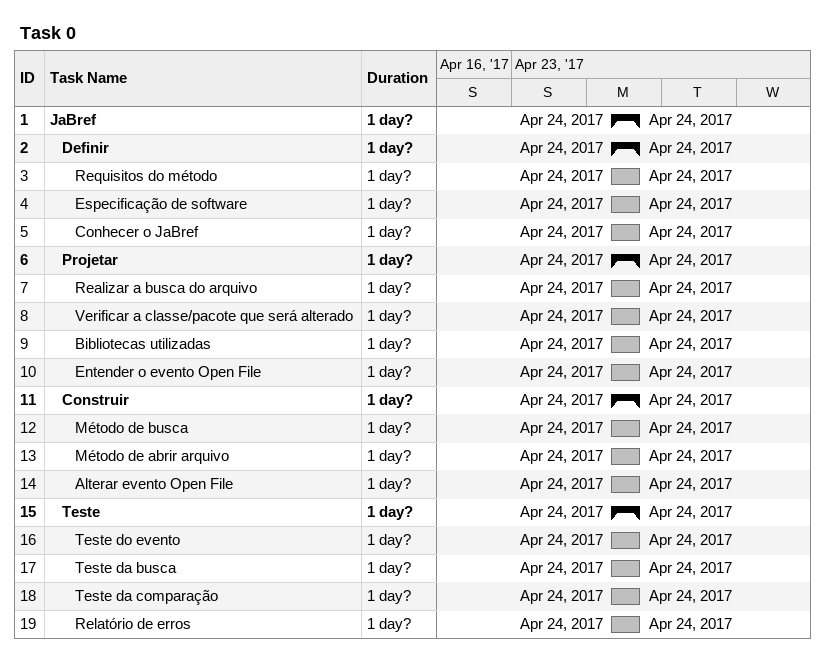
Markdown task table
Task 0

| ID | Level | Task | Duration | Start | Finish |
|---|---|---|---|---|---|
| 1 | 1 | **JaBref** | 1d? | 2017-04-24 | 2017-04-24 |
| 2 | 2 | **Definir** | 1d? | 2017-04-24 | 2017-04-24 |
| 3 | 3 | Requisitos do método | 1d? | 2017-04-24 | 2017-04-24 |
| 4 | 3 | Especificação de software | 1d? | 2017-04-24 | 2017-04-24 |
| 5 | 3 | Conhecer o JaBref | 1d? | 2017-04-24 | 2017-04-24 |
| 6 | 2 | **Projetar** | 1d? | 2017-04-24 | 2017-04-24 |
| 7 | 3 | Realizar a busca do arquivo | 1d? | 2017-04-24 | 2017-04-24 |
| 8 | 3 | Verificar a classe/pacote que será alterado | 1d? | 2017-04-24 | 2017-04-24 |
| 9 | 3 | Bibliotecas utilizadas | 1d? | 2017-04-24 | 2017-04-24 |
| 10 | 3 | Entender o evento Open File | 1d? | 2017-04-24 | 2017-04-24 |
| 11 | 2 | **Construir** | 1d? | 2017-04-24 | 2017-04-24 |
| 12 | 3 | Método de busca | 1d? | 2017-04-24 | 2017-04-24 |
| 13 | 3 | Método de abrir arquivo | 1d? | 2017-04-24 | 2017-04-24 |
| 14 | 3 | Alterar evento Open File | 1d? | 2017-04-24 | 2017-04-24 |
| 15 | 2 | **Teste** | 1d? | 2017-04-24 | 2017-04-24 |
| 16 | 3 | Teste do evento | 1d? | 2017-04-24 | 2017-04-24 |
| 17 | 3 | Teste da busca | 1d? | 2017-04-24 | 2017-04-24 |
| 18 | 3 | Teste da comparação | 1d? | 2017-04-24 | 2017-04-24 |
| 19 | 3 | Relatório de erros | 1d? | 2017-04-24 | 2017-04-24 |
